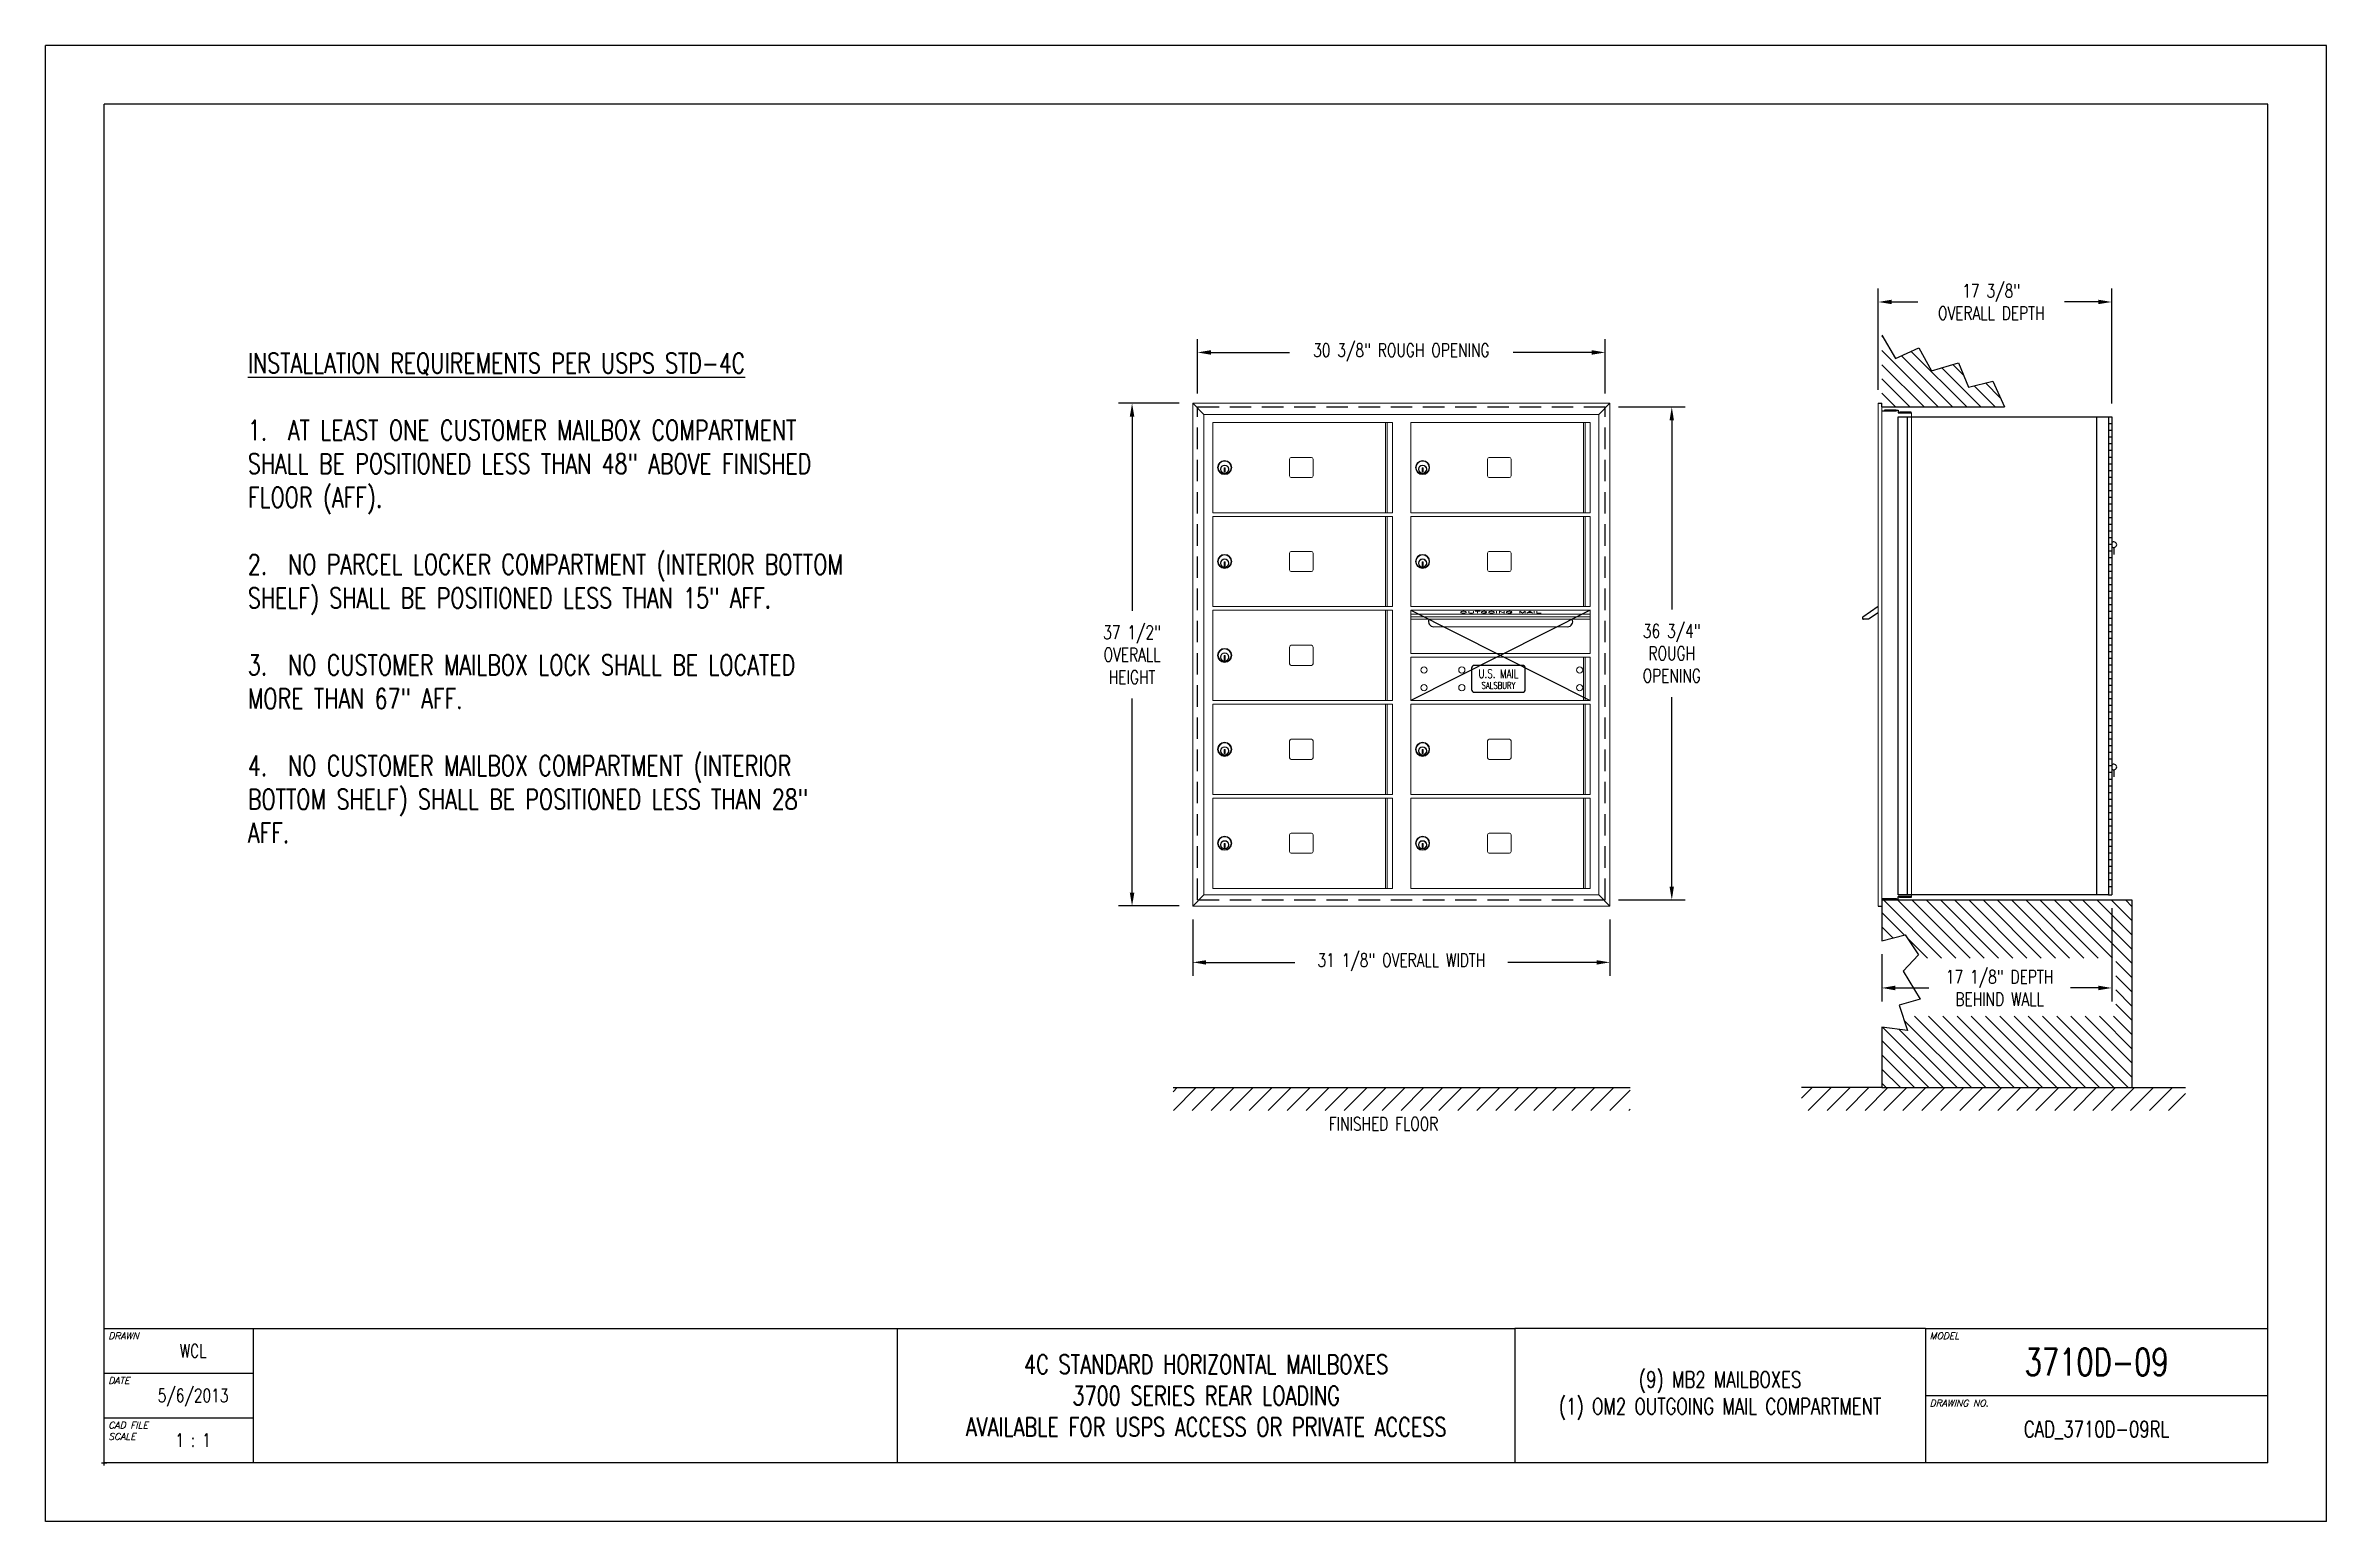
# Model space of a CAD drawing. Header units: inches. Extents: x 0 to 170, y 0 to 110.
import ezdxf
from ezdxf.enums import TextEntityAlignment as Align

# ---------------------------------------------------------------- set-up
doc = ezdxf.new("R2010")
doc.units = ezdxf.units.IN
doc.header["$MEASUREMENT"] = 0
doc.header["$PDMODE"] = 2
doc.header["$PDSIZE"] = 0.2
doc.linetypes.add('HIDDEN', pattern=[0.075, 0.05, -0.025])
doc.styles.add('Simplex Italic', font='SIMPLEX.shx', dxfattribs={"oblique": 15, "height": 3})
doc.styles.add('SQUASHED', font='simplex.shx', dxfattribs={"width": 4})
doc.styles.get("Standard").update_dxf_attribs({"font": 'simplex.shx', "width": 0.75})
doc.dimstyles.get("Standard").update_dxf_attribs({"dimtxt": 1, "dimasz": 1, "dimexe": 1, "dimexo": 1, "dimgap": 1, "dimtad": 0, "dimtih": 1, "dimtoh": 1, "dimdec": 3, "dimzin": 0, "dimdsep": 46, "dimlunit": 5, "dimtxsty": 'Standard', "dimcen": 0, "dimadec": 0, "dimazin": 0, "dimtfac": 1, "dimtdec": 3, "dimtofl": 0, "dimtmove": 0, "dimatfit": 3, "dimfxl": 1, "dimfrac": 2, "dimtolj": 1, "dimtzin": 0, "dimarcsym": 0})

# ---------------------------------------------------------------- blocks, each defined once
blk = doc.blocks.new('*D11')
at = {"color": 0, "lineweight": -2, "transparency": 16777216}
for p, q in [((136.6, 84.34), (136.6, 91.89)), ((154, 83.33), (154, 91.89)), ((137.6, 90.89), (139.56, 90.89)), ((153, 90.89), (150.49, 90.89))]:
    blk.add_line(p, q, dxfattribs=at)
at = {"color": 0, "lineweight": -3, "transparency": 16777216}
for points in [[(137.6, 91.06), (137.6, 90.73), (136.6, 90.89)], [(153, 91.06), (153, 90.73), (154, 90.89)]]:
    blk.add_solid(points, dxfattribs=at)
at = {"layer": 'Defpoints', "color": 0, "lineweight": -3, "transparency": 16777216}
for p in [(154, 90.89), (136.6, 83.34), (154, 82.33)]:
    blk.add_point(p, dxfattribs=at)
at = {"color": 0, "lineweight": -3, "transparency": 16777216, "insert": (145.02, 90.89), "char_height": 1, "attachment_point": 5}
blk.add_mtext('\\A1;17 3/8"\\POVERALL DEPTH', dxfattribs=at)
blk = doc.blocks.new('*D12')
at = {"color": 0, "lineweight": -2, "transparency": 16777216}
for p, q in [((154, 45.7), (154, 38.76)), ((136.86, 42.28), (136.86, 38.76)), ((137.86, 39.76), (140.36, 39.76)), ((153, 39.76), (150.93, 39.76))]:
    blk.add_line(p, q, dxfattribs=at)
at = {"color": 0, "lineweight": -3, "transparency": 16777216}
for points in [[(137.86, 39.93), (137.86, 39.59), (136.86, 39.76)], [(153, 39.93), (153, 39.59), (154, 39.76)]]:
    blk.add_solid(points, dxfattribs=at)
at = {"layer": 'Defpoints', "color": 0, "lineweight": -3, "transparency": 16777216}
for p in [(154, 46.7), (136.86, 43.28), (154, 39.76)]:
    blk.add_point(p, dxfattribs=at)
at = {"color": 0, "lineweight": -3, "transparency": 16777216, "insert": (145.64, 39.76), "char_height": 1, "attachment_point": 5}
blk.add_mtext('\\A1;17 1/8" DEPTH\\PBEHIND WALL', dxfattribs=at)
blk = doc.blocks.new('*D7')
at = {"color": 0, "lineweight": -2, "transparency": 16777216}
for p, q in [((117.24, 83.07), (122.21, 83.07)), ((121.21, 82.07), (121.21, 67.96)), ((121.21, 47.32), (121.21, 61.44)), ((117.24, 46.32), (122.21, 46.32))]:
    blk.add_line(p, q, dxfattribs=at)
at = {"color": 0, "lineweight": -3, "transparency": 16777216}
for points in [[(121.04, 82.07), (121.37, 82.07), (121.21, 83.07)], [(121.04, 47.32), (121.37, 47.32), (121.21, 46.32)]]:
    blk.add_solid(points, dxfattribs=at)
at = {"layer": 'Defpoints', "color": 0, "lineweight": -3, "transparency": 16777216}
for p in [(116.24, 83.07), (116.24, 46.32), (121.21, 46.32)]:
    blk.add_point(p, dxfattribs=at)
at = {"color": 0, "lineweight": -3, "transparency": 16777216, "insert": (121.21, 64.7), "char_height": 1, "attachment_point": 5}
blk.add_mtext('\\A1;36 3/4"\\PROUGH\\POPENING', dxfattribs=at)
blk = doc.blocks.new('*D8')
at = {"color": 0, "lineweight": -2, "transparency": 16777216}
for p, q in [((85.86, 84.07), (85.86, 88.13)), ((86.86, 87.13), (92.71, 87.13)), ((115.24, 87.13), (109.39, 87.13)), ((116.24, 84.07), (116.24, 88.13))]:
    blk.add_line(p, q, dxfattribs=at)
at = {"color": 0, "lineweight": -3, "transparency": 16777216}
for points in [[(86.86, 87.3), (86.86, 86.96), (85.86, 87.13)], [(115.24, 87.3), (115.24, 86.96), (116.24, 87.13)]]:
    blk.add_solid(points, dxfattribs=at)
at = {"layer": 'Defpoints', "color": 0, "lineweight": -3, "transparency": 16777216}
for p in [(116.24, 87.13), (85.86, 83.07), (116.24, 83.07)]:
    blk.add_point(p, dxfattribs=at)
at = {"color": 0, "lineweight": -3, "transparency": 16777216, "insert": (101.05, 87.13), "char_height": 1, "attachment_point": 5}
blk.add_mtext('\\A1;30 3/8" ROUGH OPENING', dxfattribs=at)
blk = doc.blocks.new('*D9')
at = {"color": 0, "lineweight": -2, "transparency": 16777216}
for p, q in [((85.5, 44.87), (85.5, 40.67)), ((116.6, 44.87), (116.6, 40.67)), ((86.5, 41.67), (93.11, 41.67)), ((115.6, 41.67), (109, 41.67))]:
    blk.add_line(p, q, dxfattribs=at)
at = {"color": 0, "lineweight": -3, "transparency": 16777216}
for points in [[(86.5, 41.83), (86.5, 41.5), (85.5, 41.67)], [(115.6, 41.83), (115.6, 41.5), (116.6, 41.67)]]:
    blk.add_solid(points, dxfattribs=at)
at = {"layer": 'Defpoints', "color": 0, "lineweight": -3, "transparency": 16777216}
for p in [(85.5, 45.87), (116.6, 45.87), (116.6, 41.67)]:
    blk.add_point(p, dxfattribs=at)
at = {"color": 0, "lineweight": -3, "transparency": 16777216, "insert": (101.05, 41.67), "char_height": 1, "attachment_point": 5}
blk.add_mtext('\\A1;31 1/8" OVERALL WIDTH', dxfattribs=at)
blk = doc.blocks.new('*D10')
at = {"color": 0, "lineweight": -2, "transparency": 16777216}
for p, q in [((84.5, 83.34), (79.98, 83.34)), ((80.98, 82.34), (80.98, 67.86)), ((80.98, 46.87), (80.98, 61.34)), ((84.5, 45.87), (79.98, 45.87))]:
    blk.add_line(p, q, dxfattribs=at)
at = {"color": 0, "lineweight": -3, "transparency": 16777216}
for points in [[(80.81, 82.34), (81.15, 82.34), (80.98, 83.34)], [(80.81, 46.87), (81.15, 46.87), (80.98, 45.87)]]:
    blk.add_solid(points, dxfattribs=at)
at = {"layer": 'Defpoints', "color": 0, "lineweight": -3, "transparency": 16777216}
for p in [(85.5, 83.34), (80.98, 45.87), (85.5, 45.87)]:
    blk.add_point(p, dxfattribs=at)
at = {"color": 0, "lineweight": -3, "transparency": 16777216, "insert": (80.98, 64.6), "char_height": 1, "attachment_point": 5}
blk.add_mtext('\\A1;37 1/2"\\POVERALL\\PHEIGHT', dxfattribs=at)

msp = doc.modelspace()

# ---------------------------------------------------------------- hatches: boundary and pattern name
at = {"lineweight": -3}
h = msp.add_hatch(dxfattribs=at)
h.set_pattern_fill('ANSI31', color=256, scale=6, angle=90, style=0)
h.set_pattern_definition([(135, (-1592.3547, -329.2179), (-0.5303301, -0.5303301), [])])
h.paths.add_polyline_path([(140.5763, 85.7616), (139.6144, 87.463), (137.8756, 86.6863), (136.865, 88.4246), (136.865, 83.0737), (146.0074, 83.0737), (145.1267, 84.9849), (143.3139, 84.541), (142.574, 86.3534)])
h = msp.add_hatch(dxfattribs=at)
h.set_pattern_fill('ANSI31', color=256, scale=6, angle=90, style=0)
h.set_pattern_definition([(135, (-1592.3547, -311.7179), (-0.5303301, -0.5303301), [])])
h.paths.add_polyline_path([(136.865, 46.3237), (136.865, 45.8667), (136.865, 43.2832), (138.6064, 43.7177), (139.606, 42.239), (139.3722, 41.9891), (154.3008, 41.9891), (154.3008, 37.6512), (138.4392, 37.6512), (138.7877, 36.5885), (136.865, 36.8452), (136.865, 32.3337), (155.5, 32.3337), (155.5, 46.3237)])
h = msp.add_hatch(dxfattribs=at)
h.set_pattern_fill('ANSI31', scale=8, style=0)
h.set_pattern_definition([(45, (-1411.8278, -179.7414), (-0.7071068, 0.7071068), [])])
h.paths.add_polyline_path([(118.1, 30.6233), (118.1, 32.3337), (84.0404, 32.3337), (84.0404, 30.6233)])
h = msp.add_hatch(dxfattribs=at)
h.set_pattern_fill('ANSI31', scale=8, style=0)
h.set_pattern_definition([(45, (-1425.3278, -179.7414), (-0.7071068, 0.7071068), [])])
h.paths.add_polyline_path([(130.865, 32.3337), (130.865, 30.6233), (159.5, 30.6233), (159.5, 32.3337), (153.5, 32.3337), (136.865, 32.3337)])

# ---------------------------------------------------------------- linework, layer by layer
at = {"color": 7}
for p, q in [((0, 0), (0, 110)), ((170, 110), (0, 110)), ((170, 0), (170, 110)), ((4.375, 4.375), (4.375, 105.625)), ((165.625, 105.625), (4.375, 105.625)), ((165.625, 4.375), (165.625, 105.625)), ((15.505, 4.375), (15.505, 14.375)), ((63.5, 4.375), (63.5, 14.375)), ((4.375, 11.045), (15.505, 11.045)), ((140.125, 9.375), (165.625, 9.375)), ((4.375, 7.715), (15.505, 7.715)), ((165.625, 4.375), (4.375, 4.375)), ((170, 0), (0, 0))]:
    msp.add_line(p, q, dxfattribs=at)
at = {"color": 7, "lineweight": -3}
for p, q in [((136.865, 88.4246), (137.8756, 86.6863)), ((137.8756, 86.6863), (139.6144, 87.463)), ((139.6144, 87.463), (140.5763, 85.7616)), ((140.5763, 85.7616), (142.574, 86.3534)), ((142.574, 86.3534), (143.3139, 84.541)), ((136.6, 83.3367), (136.865, 83.3367)), ((136.865, 83.0737), (136.865, 83.3367)), ((143.3139, 84.541), (145.1267, 84.9849)), ((145.1267, 84.9849), (146.0074, 83.0737)), ((136.865, 83.0737), (146.0074, 83.0737)), ((136.865, 82.7687), (137.95, 82.7687)), ((137.93, 82.8327), (137.07, 82.8327)), ((137.07, 82.8327), (137.07, 82.7687)), ((137.93, 82.7687), (137.93, 82.8327)), ((137.95, 82.8367), (137.95, 82.7687)), ((137.95, 82.8367), (138.07, 82.8367)), ((138.07, 82.8367), (138.07, 82.6247)), ((138.07, 82.6247), (139.07, 82.6247)), ((138.07, 82.6247), (139.07, 82.6247)), ((138.07, 82.3337), (153.75, 82.3337)), ((138.07, 46.6987), (138.07, 82.3337)), ((138.19, 82.6887), (138.19, 82.6247)), ((139.05, 82.6887), (138.19, 82.6887)), ((138.77, 46.6987), (138.77, 82.3337)), ((139.05, 82.6247), (139.05, 82.6887)), ((152.875, 82.3337), (152.875, 46.6987)), ((153.75, 82.3337), (153.75, 46.6987)), ((153.75, 82.3337), (153.75, 46.6987)), ((154, 82.3337), (154, 46.6987)), ((136.865, 46.4347), (137.95, 46.4347)), ((136.865, 46.3237), (136.865, 43.2832)), ((136.865, 46.3237), (155.5, 46.3237)), ((137.07, 46.3707), (137.07, 46.4347)), ((137.93, 46.3707), (137.07, 46.3707)), ((137.93, 46.4347), (137.93, 46.3707)), ((137.95, 46.3667), (137.95, 46.4347)), ((137.95, 46.3667), (138.07, 46.3667)), ((138.07, 46.6987), (139.07, 46.6987)), ((153.75, 46.6987), (138.07, 46.6987)), ((138.07, 46.5787), (139.07, 46.5787)), ((138.07, 46.3667), (138.07, 46.5787)), ((138.19, 46.5147), (138.19, 46.5787)), ((139.05, 46.5147), (138.19, 46.5147)), ((139.05, 46.5787), (139.05, 46.5147)), ((155.5, 46.3237), (155.5, 32.3337)), ((136.6, 45.8667), (136.865, 45.8667)), ((136.865, 36.8452), (136.865, 32.3337)), ((84.0404, 32.3337), (118.1, 32.3337)), ((136.865, 32.3337), (130.865, 32.3337)), ((136.865, 32.3337), (155.5, 32.3337)), ((155.5, 32.3337), (159.5, 32.3337))]:
    msp.add_line(p, q, dxfattribs=at)
at = {"color": 7, "linetype": 'Continuous', "lineweight": 15}
for p, q in [((85.504, 83.3367), (86.336, 82.5047)), ((85.504, 83.3367), (116.6, 83.3367)), ((85.504, 45.8667), (85.504, 83.3367)), ((85.504, 83.3367), (116.6, 83.3367)), ((116.6, 83.3367), (115.768, 82.5047)), ((116.6, 83.3367), (116.6, 45.8667)), ((136.6, 83.3367), (136.6, 45.8667)), ((136.865, 83.3367), (136.865, 45.8667)), ((86.336, 82.5047), (115.768, 82.5047)), ((86.336, 46.6987), (86.336, 82.5047)), ((87.007, 81.9137), (100.382, 81.9137)), ((87.007, 81.9137), (87.007, 75.1837)), ((99.8632, 81.9137), (99.8632, 75.1837)), ((100.004, 81.9137), (100.004, 75.1837)), ((100.382, 75.1837), (100.382, 81.9137)), ((101.761, 81.9137), (101.761, 75.1837)), ((101.761, 81.9137), (115.136, 81.9137)), ((114.6172, 81.9137), (114.6172, 75.1837)), ((114.758, 81.9137), (114.758, 75.1837)), ((115.136, 75.1837), (115.136, 81.9137)), ((115.768, 82.5047), (115.768, 46.6987)), ((139.07, 82.6247), (139.07, 46.5787)), ((87.852, 78.5287), (87.852, 78.2287)), ((87.912, 78.5287), (87.852, 78.5287)), ((87.852, 78.2287), (87.912, 78.2287)), ((87.912, 78.2287), (87.912, 78.5287)), ((92.722, 79.1737), (92.722, 77.9237)), ((94.347, 79.2987), (92.847, 79.2987)), ((94.472, 77.9237), (94.472, 79.1737)), ((102.666, 78.5287), (102.606, 78.5287)), ((102.606, 78.5287), (102.606, 78.2287)), ((102.606, 78.2287), (102.666, 78.2287)), ((102.666, 78.2287), (102.666, 78.5287)), ((107.476, 79.1737), (107.476, 77.9237)), ((109.101, 79.2987), (107.601, 79.2987)), ((109.226, 77.9237), (109.226, 79.1737)), ((92.847, 77.7987), (94.347, 77.7987)), ((107.601, 77.7987), (109.101, 77.7987)), ((87.007, 75.1837), (100.382, 75.1837)), ((87.007, 74.9137), (100.382, 74.9137)), ((87.007, 74.9137), (87.007, 68.1837)), ((99.8632, 74.9137), (99.8632, 68.1837)), ((100.004, 74.9137), (100.004, 68.1837)), ((100.382, 68.1837), (100.382, 74.9137)), ((101.761, 75.1837), (115.136, 75.1837)), ((101.761, 74.9137), (101.761, 68.1837)), ((101.761, 74.9137), (115.136, 74.9137)), ((114.6172, 74.9137), (114.6172, 68.1837)), ((114.758, 74.9137), (114.758, 68.1837)), ((115.136, 68.1837), (115.136, 74.9137)), ((87.852, 71.5287), (87.852, 71.2287)), ((87.912, 71.5287), (87.852, 71.5287)), ((87.912, 71.2287), (87.912, 71.5287)), ((92.722, 72.1737), (92.722, 70.9237)), ((94.347, 72.2987), (92.847, 72.2987)), ((94.472, 70.9237), (94.472, 72.1737)), ((102.666, 71.5287), (102.606, 71.5287)), ((102.606, 71.5287), (102.606, 71.2287)), ((102.666, 71.2287), (102.666, 71.5287)), ((107.476, 72.1737), (107.476, 70.9237)), ((109.101, 72.2987), (107.601, 72.2987)), ((109.226, 70.9237), (109.226, 72.1737)), ((87.852, 71.2287), (87.912, 71.2287)), ((92.847, 70.7987), (94.347, 70.7987)), ((102.606, 71.2287), (102.666, 71.2287)), ((107.601, 70.7987), (109.101, 70.7987)), ((87.007, 68.1837), (100.382, 68.1837)), ((101.761, 68.1837), (115.136, 68.1837)), ((87.007, 67.9137), (100.382, 67.9137)), ((87.007, 67.9137), (87.007, 61.1837)), ((99.8632, 67.9137), (99.8632, 61.1837)), ((100.004, 67.9137), (100.004, 61.1837)), ((100.382, 61.1837), (100.382, 67.9137)), ((101.761, 67.9137), (101.761, 64.6837)), ((115.136, 64.6837), (115.136, 67.9137)), ((92.722, 65.1737), (92.722, 63.9237)), ((94.347, 65.2987), (92.847, 65.2987)), ((94.472, 63.9237), (94.472, 65.1737)), ((87.852, 64.5287), (87.852, 64.2287)), ((87.912, 64.5287), (87.852, 64.5287)), ((87.852, 64.2287), (87.912, 64.2287)), ((87.912, 64.2287), (87.912, 64.5287)), ((92.847, 63.7987), (94.347, 63.7987)), ((101.761, 64.4137), (101.761, 61.1837)), ((101.761, 64.4137), (115.136, 64.4137)), ((114.6172, 64.4137), (114.6172, 61.1837)), ((114.758, 64.4137), (114.758, 61.1837)), ((115.136, 61.1837), (115.136, 64.4137)), ((87.007, 61.1837), (100.382, 61.1837)), ((87.007, 60.9137), (87.007, 54.1837)), ((87.007, 60.9137), (100.382, 60.9137)), ((99.8632, 60.9137), (99.8632, 54.1837)), ((100.004, 60.9137), (100.004, 54.1837)), ((100.382, 54.1837), (100.382, 60.9137)), ((101.761, 61.1837), (115.136, 61.1837)), ((101.761, 60.9137), (115.136, 60.9137)), ((101.761, 60.9137), (101.761, 54.1837)), ((114.6172, 60.9137), (114.6172, 54.1837)), ((114.758, 60.9137), (114.758, 54.1837)), ((115.136, 54.1837), (115.136, 60.9137)), ((92.722, 58.1737), (92.722, 56.9237)), ((94.347, 58.2987), (92.847, 58.2987)), ((94.472, 56.9237), (94.472, 58.1737)), ((107.476, 58.1737), (107.476, 56.9237)), ((109.101, 58.2987), (107.601, 58.2987)), ((109.226, 56.9237), (109.226, 58.1737)), ((87.912, 57.5287), (87.852, 57.5287)), ((87.852, 57.5287), (87.852, 57.2287)), ((87.852, 57.2287), (87.912, 57.2287)), ((87.912, 57.2287), (87.912, 57.5287)), ((92.847, 56.7987), (94.347, 56.7987)), ((102.606, 57.5287), (102.606, 57.2287)), ((102.666, 57.5287), (102.606, 57.5287)), ((102.606, 57.2287), (102.666, 57.2287)), ((102.666, 57.2287), (102.666, 57.5287)), ((107.601, 56.7987), (109.101, 56.7987)), ((87.007, 54.1837), (100.382, 54.1837)), ((87.007, 53.9137), (100.382, 53.9137)), ((87.007, 53.9137), (87.007, 47.1837)), ((99.8632, 53.9137), (99.8632, 47.1837)), ((100.004, 53.9137), (100.004, 47.1837)), ((100.382, 47.1837), (100.382, 53.9137)), ((101.761, 54.1837), (115.136, 54.1837)), ((101.761, 53.9137), (101.761, 47.1837)), ((101.761, 53.9137), (115.136, 53.9137)), ((114.6172, 53.9137), (114.6172, 47.1837)), ((114.758, 53.9137), (114.758, 47.1837)), ((115.136, 47.1837), (115.136, 53.9137)), ((92.722, 51.1737), (92.722, 49.9237)), ((94.347, 51.2987), (92.847, 51.2987)), ((94.472, 49.9237), (94.472, 51.1737)), ((107.476, 51.1737), (107.476, 49.9237)), ((109.101, 51.2987), (107.601, 51.2987)), ((109.226, 49.9237), (109.226, 51.1737)), ((87.852, 50.5287), (87.852, 50.2287)), ((87.912, 50.5287), (87.852, 50.5287)), ((87.852, 50.2287), (87.912, 50.2287)), ((87.912, 50.2287), (87.912, 50.5287)), ((92.847, 49.7987), (94.347, 49.7987)), ((102.666, 50.5287), (102.606, 50.5287)), ((102.606, 50.5287), (102.606, 50.2287)), ((102.606, 50.2287), (102.666, 50.2287)), ((102.666, 50.2287), (102.666, 50.5287)), ((107.601, 49.7987), (109.101, 49.7987)), ((85.504, 45.8667), (86.336, 46.6987)), ((115.768, 46.6987), (86.336, 46.6987)), ((87.007, 47.1837), (100.382, 47.1837)), ((101.761, 47.1837), (115.136, 47.1837)), ((116.6, 45.8667), (115.768, 46.6987)), ((116.6, 45.8667), (85.504, 45.8667))]:
    msp.add_line(p, q, dxfattribs=at)
at = {"color": 7, "linetype": 'HIDDEN', "lineweight": -3, "ltscale": 32}
for p, q in [((85.8645, 46.3237), (85.8645, 83.0737)), ((85.8645, 83.0737), (116.2395, 83.0737)), ((116.2395, 46.3237), (116.2395, 83.0737)), ((85.8645, 46.3237), (116.2395, 46.3237))]:
    msp.add_line(p, q, dxfattribs=at)
at = {"lineweight": -3}
for p, q in [((153.75, 82.3337), (154, 82.3337)), ((153.75, 81.8337), (154, 81.8337)), ((153.75, 81.3337), (154, 81.3337)), ((153.75, 80.8337), (154, 80.8337)), ((153.75, 80.3337), (154, 80.3337)), ((153.75, 79.8337), (154, 79.8337)), ((153.75, 79.3337), (154, 79.3337)), ((153.75, 78.8337), (154, 78.8337)), ((153.75, 78.3337), (154, 78.3337)), ((153.75, 77.8337), (154, 77.8337)), ((153.75, 77.3337), (154, 77.3337)), ((153.75, 76.8337), (154, 76.8337)), ((153.75, 76.3337), (154, 76.3337)), ((153.75, 75.8337), (154, 75.8337)), ((153.75, 75.3337), (154, 75.3337)), ((153.75, 74.8337), (154, 74.8337)), ((153.75, 74.3337), (154, 74.3337)), ((153.75, 73.8337), (154, 73.8337)), ((153.75, 73.3337), (154, 73.3337)), ((153.75, 72.8337), (154, 72.8337)), ((153.75, 72.3337), (154, 72.3337)), ((153.75, 71.8337), (154, 71.8337)), ((154.16, 72.5912), (154.16, 72.0612)), ((153.75, 71.3337), (154, 71.3337)), ((153.75, 70.8337), (154, 70.8337)), ((153.75, 70.3337), (154, 70.3337)), ((153.75, 69.8337), (154, 69.8337)), ((136.6, 68.1837), (135.4521, 67.4083)), ((153.75, 69.3337), (154, 69.3337)), ((153.75, 68.8337), (154, 68.8337)), ((153.75, 68.3337), (154, 68.3337)), ((115.136, 67.9137), (101.761, 61.1837)), ((101.761, 67.9137), (115.136, 61.1837)), ((135.8784, 67.2437), (135.5025, 67.2437)), ((136.6, 67.7312), (135.8784, 67.2437)), ((153.75, 67.8337), (154, 67.8337)), ((153.75, 67.3337), (154, 67.3337)), ((153.75, 66.8337), (154, 66.8337)), ((153.75, 66.3337), (154, 66.3337)), ((153.75, 65.8337), (154, 65.8337)), ((153.75, 65.3337), (154, 65.3337)), ((153.75, 64.8337), (154, 64.8337)), ((106.289, 63.5987), (106.289, 61.9987)), ((110.089, 63.7987), (106.489, 63.7987)), ((110.289, 61.9987), (110.289, 63.5987)), ((153.75, 64.3337), (154, 64.3337)), ((153.75, 63.8337), (154, 63.8337)), ((153.75, 63.3337), (154, 63.3337)), ((106.489, 61.7987), (110.089, 61.7987)), ((153.75, 62.8337), (154, 62.8337)), ((153.75, 62.3337), (154, 62.3337)), ((153.75, 61.8337), (154, 61.8337)), ((153.75, 61.3337), (154, 61.3337)), ((153.75, 60.8337), (154, 60.8337)), ((153.75, 60.3337), (154, 60.3337)), ((153.75, 59.8337), (154, 59.8337)), ((153.75, 59.3337), (154, 59.3337)), ((153.75, 58.8337), (154, 58.8337)), ((153.75, 58.3337), (154, 58.3337)), ((153.75, 57.8337), (154, 57.8337)), ((153.75, 57.3337), (154, 57.3337)), ((153.75, 56.8337), (154, 56.8337)), ((153.75, 56.3337), (154, 56.3337)), ((153.75, 55.8337), (154, 55.8337)), ((153.75, 55.3337), (154, 55.3337)), ((153.75, 54.8337), (154, 54.8337)), ((154.16, 56.0212), (154.16, 55.4912)), ((153.75, 54.3337), (154, 54.3337)), ((153.75, 53.8337), (154, 53.8337)), ((153.75, 53.3337), (154, 53.3337)), ((153.75, 52.8337), (154, 52.8337)), ((153.75, 52.3337), (154, 52.3337)), ((153.75, 51.8337), (154, 51.8337)), ((153.75, 51.3337), (154, 51.3337)), ((153.75, 50.8337), (154, 50.8337)), ((153.75, 50.3337), (154, 50.3337)), ((153.75, 49.8337), (154, 49.8337)), ((153.75, 49.3337), (154, 49.3337)), ((153.75, 48.8337), (154, 48.8337)), ((153.75, 48.3337), (154, 48.3337)), ((153.75, 47.8337), (154, 47.8337)), ((153.75, 47.3337), (154, 47.3337)), ((153.75, 46.6987), (154, 46.6987)), ((136.865, 43.2832), (138.6064, 43.7177)), ((138.6064, 43.7177), (139.606, 42.239)), ((139.606, 42.239), (138.4465, 41.0001)), ((138.4465, 41.0001), (139.7259, 38.922)), ((139.7259, 38.922), (138.1666, 38.4824)), ((138.1666, 38.4824), (138.7877, 36.5885)), ((138.7877, 36.5885), (136.865, 36.8452)), ((4.375, 14.375), (15.505, 14.375)), ((15.505, 14.375), (63.5, 14.375)), ((63.5, 14.375), (109.5, 14.375)), ((140.125, 14.375), (109.5, 14.375)), ((109.5, 14.375), (109.5, 4.375)), ((140.125, 14.375), (165.625, 14.375)), ((140.125, 14.375), (140.125, 4.375))]:
    msp.add_line(p, q, dxfattribs=at)
at = {"linetype": 'Continuous', "lineweight": 15}
for p, q in [((101.761, 67.9137), (115.136, 67.9137)), ((101.761, 67.6137), (115.1362, 67.6137)), ((101.761, 67.4237), (115.1362, 67.4237)), ((101.761, 67.2437), (115.1362, 67.2437)), ((103.4637, 66.6837), (113.4337, 66.6837)), ((101.761, 64.6837), (115.136, 64.6837))]:
    msp.add_line(p, q, dxfattribs=at)
at = {"color": 7, "linetype": 'Continuous', "lineweight": 15, "extrusion": (1.83338e-14, 6.74315e-15, -1)}
for centre, radius in [((-87.882, 78.5487), 0.525), ((-87.882, 78.5487), 0.485), ((-87.882, 78.4287), 0.3), ((-102.636, 78.5487), 0.525), ((-102.636, 78.5487), 0.485), ((-102.636, 78.4287), 0.3), ((-87.882, 71.5487), 0.525), ((-87.882, 71.5487), 0.485), ((-87.882, 71.4287), 0.3), ((-102.636, 71.5487), 0.525), ((-102.636, 71.5487), 0.485), ((-102.636, 71.4287), 0.3), ((-87.882, 64.5487), 0.525), ((-87.882, 64.5487), 0.485), ((-87.882, 64.4287), 0.3), ((-87.882, 57.5487), 0.525), ((-87.882, 57.5487), 0.485), ((-102.636, 57.5487), 0.525), ((-102.636, 57.5487), 0.485), ((-87.882, 57.4287), 0.3), ((-102.636, 57.4287), 0.3), ((-87.882, 50.5487), 0.525), ((-87.882, 50.5487), 0.485), ((-102.636, 50.5487), 0.525), ((-102.636, 50.5487), 0.485), ((-87.882, 50.4287), 0.3), ((-102.636, 50.4287), 0.3)]:
    msp.add_circle(centre, radius, dxfattribs=at)
at = {"color": 7, "linetype": 'Continuous', "lineweight": 15}
for centre, radius in [((87.882, 78.4287), 0.31), ((87.882, 78.4287), 0.285), ((102.636, 78.4287), 0.31), ((102.636, 78.4287), 0.285), ((87.882, 71.4287), 0.31), ((87.882, 71.4287), 0.285), ((102.636, 71.4287), 0.31), ((102.636, 71.4287), 0.285), ((87.882, 64.4287), 0.31), ((87.882, 64.4287), 0.285), ((87.882, 57.4287), 0.31), ((87.882, 57.4287), 0.285), ((102.636, 57.4287), 0.31), ((102.636, 57.4287), 0.285), ((87.882, 50.4287), 0.31), ((87.882, 50.4287), 0.285), ((102.636, 50.4287), 0.31), ((102.636, 50.4287), 0.285)]:
    msp.add_circle(centre, radius, dxfattribs=at)
at = {"color": 7, "linetype": 'Continuous', "lineweight": 15, "extrusion": (1.09534e-15, 5.8752e-15, -1)}
for centre in [(-102.746, 63.4547), (-105.559, 63.4547), (-102.746, 62.1427), (-105.559, 62.1427)]:
    msp.add_circle(centre, 0.23, dxfattribs=at)
at = {"color": 7, "linetype": 'Continuous', "lineweight": 15, "extrusion": (9.67756e-16, 5.8504e-15, -1)}
for centre in [(-114.341, 63.4547), (-114.341, 62.1427)]:
    msp.add_circle(centre, 0.23, dxfattribs=at)
at = {"color": 7, "linetype": 'Continuous', "lineweight": 15}
for centre, start, end in [((92.847, 79.1737), 90, 180), ((94.347, 79.1737), 0, 90), ((107.601, 79.1737), 90, 180), ((109.101, 79.1737), 0, 90), ((92.847, 77.9237), 180, 270), ((94.347, 77.9237), 270, 360), ((107.601, 77.9237), 180, 270), ((109.101, 77.9237), 270, 360), ((92.847, 72.1737), 90, 180), ((94.347, 72.1737), 0, 90), ((107.601, 72.1737), 90, 180), ((109.101, 72.1737), 0, 90), ((92.847, 70.9237), 180, 270), ((94.347, 70.9237), 270, 360), ((107.601, 70.9237), 180, 270), ((109.101, 70.9237), 270, 360), ((92.847, 65.1737), 90, 180), ((94.347, 65.1737), 0, 90), ((92.847, 63.9237), 180, 270), ((94.347, 63.9237), 270, 360), ((92.847, 58.1737), 90, 180), ((94.347, 58.1737), 0, 90), ((107.601, 58.1737), 90, 180), ((109.101, 58.1737), 0, 90), ((92.847, 56.9237), 180, 270), ((94.347, 56.9237), 270, 360), ((107.601, 56.9237), 180, 270), ((109.101, 56.9237), 270, 360), ((92.847, 51.1737), 90, 180), ((94.347, 51.1737), 0, 90), ((107.601, 51.1737), 90, 180), ((109.101, 51.1737), 0, 90), ((92.847, 49.9237), 180, 270), ((94.347, 49.9237), 270, 360), ((107.601, 49.9237), 180, 270), ((109.101, 49.9237), 270, 360)]:
    msp.add_arc(centre, 0.125, start, end, dxfattribs=at)
at = {"lineweight": -3}
for centre, radius, start, end in [((154.16, 72.8012), 0.21, 220.367594, 139.632406), ((103.4637, 67.0737), 0.39, 154.157587, 270), ((113.4337, 67.0737), 0.39, 270, 25.842413), ((135.5025, 67.3337), 0.09, 124.040027, 270), ((106.489, 63.5987), 0.2, 90, 180), ((110.089, 63.5987), 0.2, 0, 90), ((106.489, 61.9987), 0.2, 180, 270), ((110.089, 61.9987), 0.2, 270, 0), ((154.16, 56.2312), 0.21, 220.367594, 139.632406)]:
    msp.add_arc(centre, radius, start, end, dxfattribs=at)
msp.add_point((4.375, 4.375), dxfattribs=at)

# ---------------------------------------------------------------- texts
at = {"color": 7, "style": 'Simplex Italic', "oblique": 15}
for s, p in [('DRAWN', (4.675, 14.075)), ('MODEL', (140.425, 14.075)), ('DATE', (4.675, 10.745)), ('DRAWING NO.', (140.425, 9.065))]:
    msp.add_text(s, height=0.5, dxfattribs=at).set_placement(p, align=Align.TOP_LEFT)
at = {"color": 7, "width": 0.75}
for s, height, p in [('WCL', 1, (10.9912, 12.71)), ('5/6/2013', 1, (10.9912, 9.385)), ('CAD_3710D-09RL', 1.2, (152.875, 6.875)), ('1 : 1', 1, (10.9912, 6.05))]:
    msp.add_text(s, height=height, dxfattribs=at).set_placement(p, align=Align.MIDDLE_CENTER)
at = {"color": 7, "insert": (15.0714, 87.0834), "char_height": 1.5, "width": 48.496496, "attachment_point": 1}
msp.add_mtext('{\\LINSTALLATION REQUIREMENTS PER USPS STD-4C}\\P\\P1.  AT LEAST ONE CUSTOMER MAILBOX COMPARTMENT SHALL BE POSITIONED LESS THAN 48" ABOVE FINISHED FLOOR (AFF).\\P\\P2.  NO PARCEL LOCKER COMPARTMENT (INTERIOR BOTTOM SHELF) SHALL BE POSITIONED LESS THAN 15" AFF.\\P\\P3.  NO CUSTOMER MAILBOX LOCK SHALL BE LOCATED MORE THAN 67" AFF.\\P\\P4.  NO CUSTOMER MAILBOX COMPARTMENT (INTERIOR BOTTOM SHELF) SHALL BE POSITIONED LESS THAN 28" AFF.', dxfattribs=at)
at = {"lineweight": -3, "insert": (108.4487, 67.7637), "char_height": 0.15, "width": 8, "attachment_point": 5, "style": 'SQUASHED'}
msp.add_mtext('OUTGOING MAIL', dxfattribs=at)
at = {"lineweight": -3, "attachment_point": 5}
for s, insert, char_height, width in [('U.S. MAIL', (108.289, 63.1828), 0.64, 5.611748), ('SALSBURY', (108.289, 62.3136), 0.5, 5.611748), ('4C STANDARD HORIZONTAL MAILBOXES\\P3700 SERIES REAR LOADING\\PAVAILABLE FOR USPS ACCESS OR PRIVATE ACCESS                                                    ', (86.5, 9.375), 1.4, 55.324242), ('(9) MB2 MAILBOXES\\P(1) OM2 OUTGOING MAIL COMPARTMENT', (124.8125, 9.375), 1.2, 32.585839)]:
    msp.add_mtext(s, dxfattribs=dict(at, insert=insert, char_height=char_height, width=width))
at = {"color": 7, "lineweight": -3}
for s, insert, char_height, width, attachment_point in [('FINISHED FLOOR', (95.6415, 30.1275), 1, 19.392164, 1), ('3710D-09', (152.875, 12.875), 2, 15.53206, 2)]:
    msp.add_mtext(s, dxfattribs=dict(at, insert=insert, char_height=char_height, width=width, attachment_point=attachment_point))
at = {"color": 7, "lineweight": -3, "insert": (4.675, 7.415), "char_height": 0.5, "width": 6.133886, "attachment_point": 1, "style": 'Simplex Italic'}
msp.add_mtext('CAD FILE\\PSCALE', dxfattribs=at)

# ---------------------------------------------------------------- dimensions: what is measured, and where the dimension line sits
at = {"lineweight": -3}
dim = msp.add_linear_dim(base=(154, 90.8935), p1=(136.6, 83.3367), p2=(154, 82.3337), text='<>\\POVERALL DEPTH', dimstyle='Standard', override={"dimpost": '"'}, dxfattribs=at)
dim.commit()
dim.dimension.update_dxf_attribs({"geometry": '*D11', "text_midpoint": (145.0239, 90.8935), "dimtype": 160})
at = {"color": 7, "lineweight": -3}
for base, p1, p2, text, picture, middle in [((116.2395, 87.129), (85.8645, 83.0737), (116.2395, 83.0737), '<> ROUGH OPENING', '*D8', (101.052, 87.129)), ((116.6, 41.6681), (85.504, 45.8667), (116.6, 45.8667), '<> OVERALL WIDTH', '*D9', (101.052, 41.6681))]:
    dim = msp.add_linear_dim(base=base, p1=p1, p2=p2, text=text, dimstyle='Standard', override={"dimpost": '"'}, dxfattribs=at)
    dim.commit()
    dim.dimension.update_dxf_attribs({"geometry": picture, "text_midpoint": middle})
for base, p1, p2, text, picture, middle in [((80.981, 45.8667), (85.504, 83.3367), (85.504, 45.8667), '<>\\POVERALL\\PHEIGHT', '*D10', (80.981, 64.6017)), ((121.2082, 46.3237), (116.2395, 83.0737), (116.2395, 46.3237), '<>\\PROUGH\\POPENING', '*D7', (121.2082, 64.6987))]:
    dim = msp.add_linear_dim(base=base, p1=p1, p2=p2, angle=90, text=text, dimstyle='Standard', override={"dimpost": '"'}, dxfattribs=at)
    dim.commit()
    dim.dimension.update_dxf_attribs({"geometry": picture, "text_midpoint": middle})
dim = msp.add_linear_dim(base=(154, 39.7612), p1=(136.865, 43.2832), p2=(154, 46.6987), text='<> DEPTH\\PBEHIND WALL', dimstyle='Standard', override={"dimpost": '"'}, dxfattribs=at)
dim.commit()
dim.dimension.update_dxf_attribs({"geometry": '*D12', "text_midpoint": (145.6433, 39.7612), "dimtype": 160})

doc.saveas('drawing.dxf')
